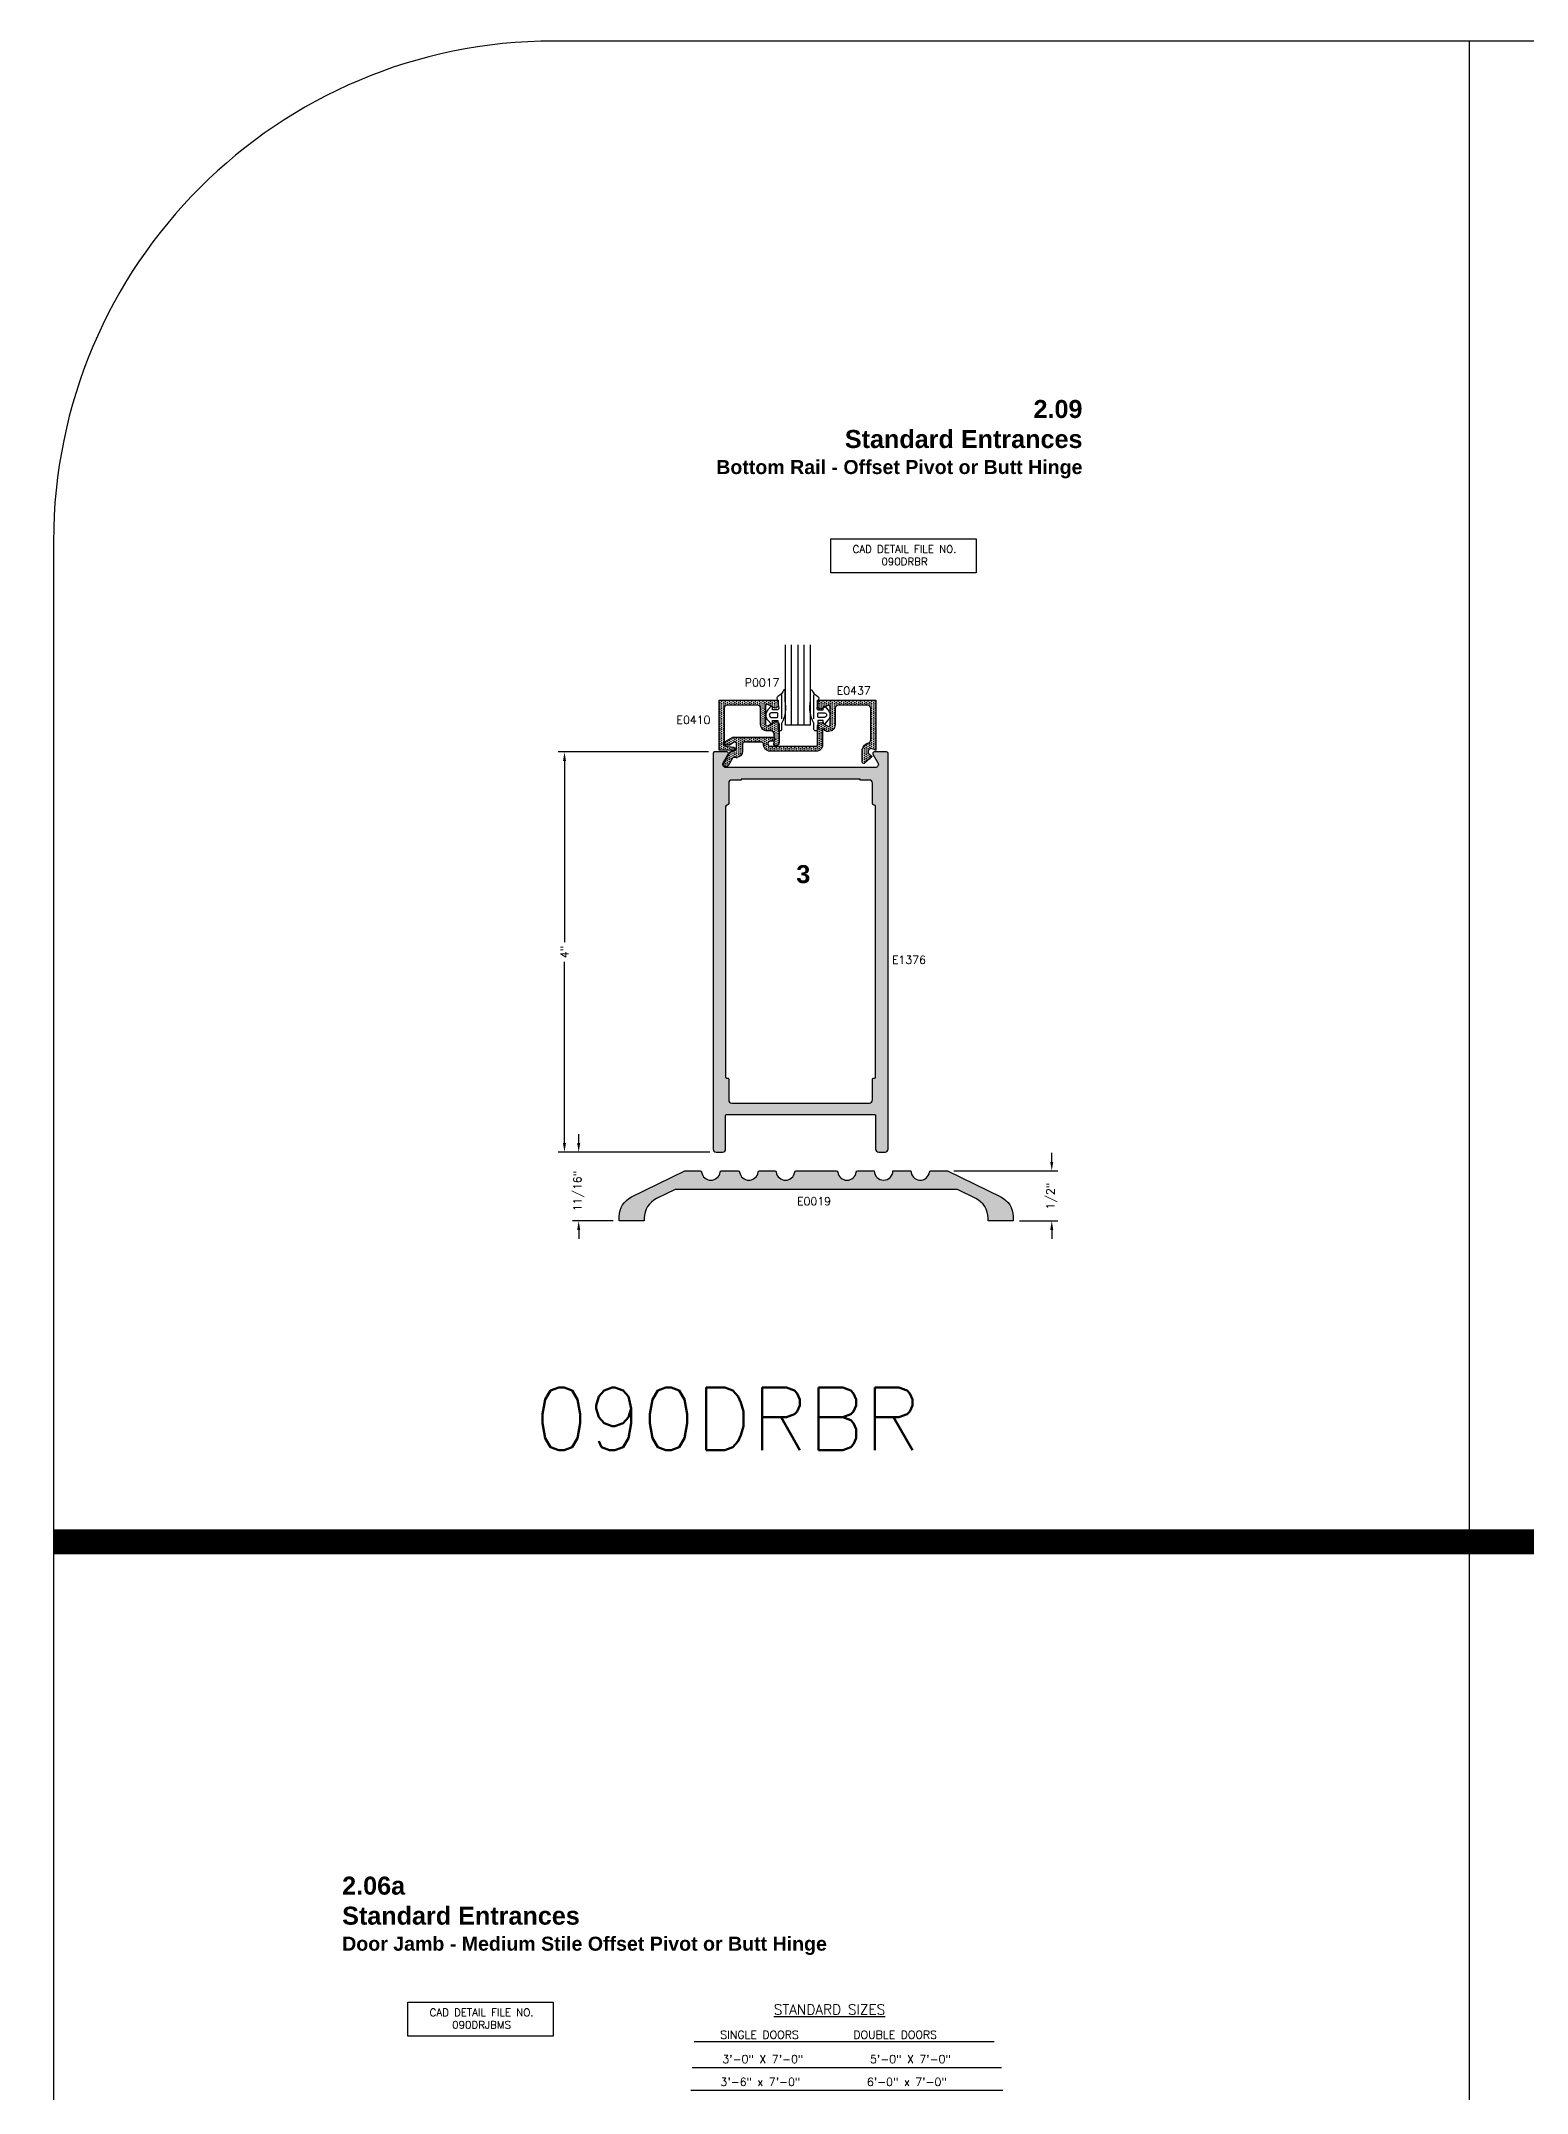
# Model space of a CAD drawing. Extents: x 0 to 130, y 0 to 90.
# Drawn here: x 0.12 to 14.98, y 69.37 to 89.88 of the extents above; entities that cross this region are included whole.
import ezdxf

# ---------------------------------------------------------------- set-up
doc = ezdxf.new("R2010")
doc.units = 0
doc.header["$MEASUREMENT"] = 0
doc.header["$PDMODE"] = 3
doc.layers.get('0').update_dxf_attribs({"linetype": 'CONTINUOUS'})
doc.layers.get('DEFPOINTS').update_dxf_attribs({"linetype": 'CONTINUOUS'})
for name, color, linetype in [('R-ANNO-DIMS', 3, 'CONTINUOUS'), ('R-ANNO-TEXT', 6, 'CONTINUOUS'), ('R-DET1', 4, 'CONTINUOUS'), ('R-DET2', 2, 'CONTINUOUS'), ('R-OTLN', 1, 'CONTINUOUS'), ('R-PAT1', 5, 'CONTINUOUS'), ('TITLE', 7, 'CONTINUOUS')]:
    doc.layers.add(name, color=color, linetype=linetype)
doc.styles.get("Standard").update_dxf_attribs({"font": 'simplex'})
doc.dimstyles.new('1X', dxfattribs={"dimscale": 0, "dimtxt": 0.08, "dimasz": 0.09, "dimexe": 0.062, "dimexo": 0.062, "dimgap": 0.045, "dimtad": 0, "dimdec": 4, "dimzin": 4, "dimtxsty": 'STANDARD', "dimcen": 0, "dimazin": 3, "dimtp": 0.02, "dimtfac": 1, "dimtdec": 4, "dimtofl": 0, "dimtmove": 0, "dimatfit": 3, "dimtolj": 1, "dimtzin": 4})
pattern_1 = [(90, (3.573294315023449, 75.71524867666263), (0.01875, 0.009375000000000001), [0, -0.01875])]

# ---------------------------------------------------------------- blocks, each defined once
blk = doc.blocks.new('*D37')
at = {"layer": 'DEFPOINTS', "color": 0}
for p in [(6.81247085740602, 78.7731623058884), (5.499982926394147, 78.0856623058884), (5.905970857406018, 78.0856623058884)]:
    blk.add_point(p, dxfattribs=at)
at = {"layer": 'R-ANNO-DIMS', "color": 0}
for p, q in [((6.75047085740602, 78.7731623058884), (5.437982926394147, 78.7731623058884)), ((5.499982926394147, 78.86316230588841), (5.499982926394147, 78.95316230588841)), ((5.843970857406018, 78.0856623058884), (5.437982926394147, 78.0856623058884)), ((5.499982926394146, 77.9956623058884), (5.499982926394146, 77.9056623058884))]:
    blk.add_line(p, q, dxfattribs=at)
for points in [[(5.484982926394148, 78.86316230588841), (5.514982926394147, 78.86316230588841), (5.499982926394147, 78.7731623058884)], [(5.484982926394147, 77.9956623058884), (5.514982926394146, 77.9956623058884), (5.499982926394147, 78.0856623058884)]]:
    blk.add_solid(points, dxfattribs=at)
at = {"layer": 'R-ANNO-DIMS', "color": 0, "insert": (5.499982926394134, 78.38365932370331), "char_height": 0.08, "attachment_point": 5, "rotation": 90}
blk.add_mtext('\\A1;11/16"', dxfattribs=at)
blk = doc.blocks.new('*D36')
at = {"layer": 'DEFPOINTS', "color": 0}
for p in [(5.357899593060806, 82.77316230588842), (6.85847085740602, 82.77316230588842), (6.87447085740602, 78.7731623058884)]:
    blk.add_point(p, dxfattribs=at)
at = {"layer": 'R-ANNO-DIMS', "color": 0}
for p, q in [((6.79647085740602, 82.77316230588842), (5.295899593060805, 82.77316230588842)), ((5.357899593060806, 82.68316230588842), (5.357899593060805, 80.87149563922173)), ((5.357899593060805, 78.86316230588841), (5.357899593060805, 80.67482897255508)), ((6.81247085740602, 78.7731623058884), (5.295899593060804, 78.7731623058884))]:
    blk.add_line(p, q, dxfattribs=at)
for points in [[(5.342899593060806, 82.68316230588842), (5.372899593060805, 82.68316230588842), (5.357899593060806, 82.77316230588842)], [(5.342899593060805, 78.86316230588841), (5.372899593060804, 78.86316230588841), (5.357899593060805, 78.7731623058884)]]:
    blk.add_solid(points, dxfattribs=at)
at = {"layer": 'R-ANNO-DIMS', "color": 0, "insert": (5.357899593060792, 80.7731623058884), "char_height": 0.08, "attachment_point": 5, "rotation": 90}
blk.add_mtext('\\A1;4"', dxfattribs=at)
blk = doc.blocks.new('*D38')
at = {"layer": 'DEFPOINTS', "color": 0}
for p in [(9.186970857406017, 78.5856623058884), (10.22886445258638, 78.5856623058884), (9.842970857406018, 78.0856623058884)]:
    blk.add_point(p, dxfattribs=at)
at = {"layer": 'R-ANNO-DIMS', "color": 0}
for p, q in [((10.22886445258638, 78.67566230588841), (10.22886445258638, 78.76566230588841)), ((9.248970857406016, 78.5856623058884), (10.29086445258638, 78.5856623058884)), ((9.904970857406017, 78.0856623058884), (10.29086445258638, 78.0856623058884)), ((10.22886445258638, 77.9956623058884), (10.22886445258638, 77.9056623058884))]:
    blk.add_line(p, q, dxfattribs=at)
for points in [[(10.21386445258638, 78.67566230588841), (10.24386445258638, 78.67566230588841), (10.22886445258638, 78.5856623058884)], [(10.21386445258638, 77.9956623058884), (10.24386445258638, 77.9956623058884), (10.22886445258638, 78.0856623058884)]]:
    blk.add_solid(points, dxfattribs=at)
at = {"layer": 'R-ANNO-DIMS', "color": 0, "insert": (10.22886445258637, 78.3331364365356), "char_height": 0.08, "attachment_point": 5, "rotation": 90}
blk.add_mtext('\\A1;1/2"', dxfattribs=at)

msp = doc.modelspace()

# ---------------------------------------------------------------- hatches: boundary and pattern name
at = {"layer": 'R-PAT1'}
h = msp.add_hatch(dxfattribs=at)
h.set_pattern_fill('DOTS', color=256, scale=0.3, angle=90, style=0)
h.set_pattern_definition(pattern_1)
edge = h.paths.add_edge_path()
edge.add_arc((7.465387541371636, 82.84990330383783), 0.01499981414417562, 171.9497387118404, 270.00000000000335, ccw=False)
edge.add_line((7.450535541371636, 82.85200390383784), (7.453771541371637, 82.87490340383783))
edge.add_line((7.453771541371637, 82.87490340383783), (7.453773541371636, 82.95194220383785))
edge.add_arc((7.42277354137164, 82.95194220383783), 0.03099999999999525, 2.626522575660597e-11, 90.00000000000655)
edge.add_line((7.422773541371637, 82.98294220383784), (7.38396154193755, 82.9829420092122))
edge.add_arc((7.383772541371631, 83.04794190383785), 0.06500016940409062, 179.8691895552963, 270.1665987967617, ccw=False)
edge.add_line((7.318772541371635, 83.04809030383784), (7.318771541371637, 83.20890353383784))
edge.add_arc((7.287771541371642, 83.20890353383783), 0.03099999999999525, 2.626522575660597e-11, 90.00000000000655)
edge.add_line((7.287771541371638, 83.23990353383783), (6.983774541371636, 83.23990353383783))
edge.add_arc((6.983774541371631, 83.20890353383783), 0.03100000000000591, 89.99999999999179, 179.9999999999737)
edge.add_line((6.952774541371635, 83.20890353383784), (6.952771541371638, 82.84519690383785))
edge.add_arc((6.967771541371635, 82.84519690383786), 0.01499999999999702, 180.0000000000543, 263.0001558188541)
edge.add_line((6.965943541709777, 82.83030870659184), (7.051600528846832, 82.81979130182921))
edge.add_arc((7.049772541371635, 82.80490320383785), 0.01499989999999367, -89.99999999999659, 83.00015581883588, ccw=False)
edge.add_line((7.049772541371636, 82.78990330383785), (6.902773541371637, 82.78990340383784))
edge.add_line((6.902773541371637, 82.78990340383784), (6.902773541371637, 83.28990338123785))
edge.add_line((6.902773541371637, 83.28990338123785), (7.493772941371637, 83.28990338123785))
edge.add_line((7.493772941371637, 83.28990338123785), (7.49377453486145, 83.24259684383784))
edge.add_arc((7.462774541371637, 83.24259684383784), 0.03099999348981264, -120.00000694694842, 0, ccw=False)
edge.add_line((7.447274541371636, 83.21575006383785), (7.391272541371636, 83.24808181383784))
edge.add_arc((7.383772541371634, 83.23509142383784), 0.01500000774506799, 60.00001708029975, 179.9999618028031)
edge.add_line((7.36877253362657, 83.23509143383785), (7.368772541371635, 83.04794190383785))
edge.add_arc((7.383772541371638, 83.04794190383784), 0.01500000000000234, 179.9999999999457, 299.999963821128)
edge.add_line((7.391272533168982, 83.03495151804528), (7.457272596778783, 83.07305670787228))
edge.add_arc((7.472772941371637, 83.04621000383784), 0.03100010000000101, 0, 120.0006287130702, ccw=False)
edge.add_line((7.503773041371637, 83.04621000383784), (7.503772941371636, 82.86590360383785))
edge.add_arc((7.472772770660287, 82.8659036745488), 0.03100017071143028, 270.0003155156792, 359.99986930913246, ccw=False)
edge.add_line((7.472772941371638, 82.83490350383784), (7.465387541371637, 82.83490350383784))
h = msp.add_hatch(dxfattribs=at)
h.set_pattern_fill('DOTS', color=256, scale=0.3, angle=90, style=0)
h.set_pattern_definition(pattern_1)
edge = h.paths.add_edge_path()
edge.add_line((7.054575541371637, 82.87015200383784), (7.006094541371636, 82.84216230383785))
edge.add_line((7.006094541371636, 82.84216230383785), (6.962076541371637, 82.84216218743252))
edge.add_arc((6.962076541371638, 82.85716220383786), 0.0150000164053381, 119.9999638211469, 269.99999999999665, ccw=False)
edge.add_line((6.954576541371637, 82.87015260383785), (7.041197541371636, 82.92016190383785))
edge.add_line((7.041197541371636, 82.92016190383785), (7.438158541371637, 82.92016182291447))
edge.add_arc((7.438158541371632, 82.90016220383785), 0.01999961907661429, -7.423219113973516, 89.99999999998482, ccw=False)
edge.add_arc((7.438158830007498, 82.9001614377294), 0.01999923389363267, 269.9991730874923, 352.57885047910116, ccw=False)
edge.add_line((7.438158541371637, 82.88016220383784), (7.416159541371636, 82.88016240383784))
edge.add_arc((7.416159541371636, 82.85516240383784), 0.02500000000000568, 90, 269.9977081688206)
edge.add_line((7.416158541371637, 82.83016240385784), (7.646578241371637, 82.83016230383785))
edge.add_line((7.646578241371637, 82.83016230383785), (7.873075841371637, 82.83016210383785))
edge.add_arc((7.873075841371636, 82.84516210383785), 0.01500000000000057, 270.0000000000034, 360)
edge.add_line((7.888075841371636, 82.84516210383785), (7.888077330561318, 83.03566810383785))
edge.add_arc((7.919077341371635, 83.03566810383785), 0.03100001081031678, 60.000011535544104, 180, ccw=False)
edge.add_line((7.934577341371638, 83.06251490383784), (7.990575841371637, 83.03018320383784))
edge.add_arc((7.998075841371632, 83.04317350383785), 0.01499992980284419, 239.9998451922955, 360)
edge.add_line((8.013075771174472, 83.04317350383785), (8.013075841371636, 83.22516224383784))
edge.add_arc((7.998075841371637, 83.22516224383784), 0.01499999999999879, 0, 120.0000593141656)
edge.add_line((7.990575827923642, 83.2381526171304), (7.934577394626743, 83.20582127159732))
edge.add_arc((7.919077341371639, 83.23266814383784), 0.03100010000000282, 180, 300.0000069469403, ccw=False)
edge.add_line((7.888077241371638, 83.23266814383784), (7.888079041371638, 83.29016230383785))
edge.add_line((7.888079041371638, 83.29016230383785), (8.469076541371635, 83.29016230383785))
edge.add_line((8.469076541371635, 83.29016230383785), (8.469076541371635, 82.79016230383785))
edge.add_line((8.469076541371635, 82.79016230383785), (8.43458357137164, 82.80394830383784))
edge.add_arc((8.423078921371637, 82.77516220383785), 0.03099994394885298, 68.21539075136837, 232.5250916519996)
edge.add_line((8.4042181234618, 82.75056003265243), (8.435171511371635, 82.72653480383785))
edge.add_line((8.435171511371635, 82.72653480383785), (8.357721019419117, 82.66154752999492))
edge.add_arc((8.34807814137164, 82.67303730383784), 0.01500000000000188, 180, 310.0053051293358, ccw=False)
edge.add_line((8.33307814137164, 82.67303730383784), (8.333081489375754, 82.79860291738068))
edge.add_arc((8.423078764413384, 82.77516229210038), 0.09299985176187313, 106.39486197826841, 165.4011381034833, ccw=False)
edge.add_arc((8.388079071371633, 82.89412020383784), 0.03100000016533476, 286.3949807699102, 360)
edge.add_line((8.419079071536967, 82.89412020383784), (8.419079071371637, 83.20916245383785))
edge.add_arc((8.38807907137164, 83.20916245383785), 0.03099999999999703, 0, 89.99998151749881)
edge.add_line((8.388079081371636, 83.24016245383784), (8.094076541371637, 83.24016245383784))
edge.add_arc((8.094076541371633, 83.20916245383785), 0.0309999999999917, 89.99999999999343, 180.0000369650221)
edge.add_line((8.063076541371643, 83.20916243383785), (8.063075837578713, 83.04317350383785))
edge.add_arc((7.998075841371634, 83.04317350383785), 0.06499999620707975, -90.24540299565308, 0, ccw=False)
edge.add_line((7.997797441371636, 82.97817410383784), (7.980657941371637, 82.97817350383785))
edge.add_line((7.980657941371637, 82.97817350383785), (7.938078341371638, 83.00275700383784))
edge.add_line((7.938078341371638, 83.00275700383784), (7.938075841371637, 82.84516240383785))
edge.add_arc((7.873075841371638, 82.84516240383785), 0.06499999999999861, -90.0000000000008, 0, ccw=False)
edge.add_line((7.873075841371637, 82.78016240383785), (7.416159541371636, 82.78016198887896))
edge.add_arc((7.416160917445765, 82.85016539244471), 0.07000340357927444, 176.6303663789614, 269.99887372276373, ccw=False)
edge.add_arc((7.331304541371639, 82.85516240383784), 0.01499997685864456, 356.6275280443846, 450.0000000000102)
edge.add_line((7.331304541371637, 82.87016238069648), (7.154077541371636, 82.87016230383784))
edge.add_arc((7.154077541371633, 82.85516240383785), 0.01499989999999229, 89.99999999998643, 180)
edge.add_line((7.139077641371636, 82.85516240383785), (7.139078541371637, 82.78016230383784))
edge.add_arc((7.077078541371631, 82.78016230383784), 0.06200000000000561, -89.99999999999432, 0, ccw=False)
edge.add_line((7.077078541371637, 82.71816230383783), (7.050020541371637, 82.71816220383784))
edge.add_arc((7.050020541371631, 82.70316220383783), 0.01500000000000057, 89.99999999997627, 149.9992722191353)
edge.add_line((7.037030255582206, 82.71066236884329), (6.993796232582019, 82.63577997989398))
edge.add_arc((6.972078541371636, 82.64816230383784), 0.02499960115201989, 149.6612086608428, 330.3104086753498, ccw=False)
edge.add_line((6.950502541371637, 82.66078990383784), (7.015088255582205, 82.77266236884329))
edge.add_arc((7.028078541371642, 82.76516220383783), 0.01500000000000895, 90.0000000000203, 149.9992722191573, ccw=False)
edge.add_line((7.028078541371636, 82.78016220383785), (7.046076541371637, 82.78016220383785))
edge.add_arc((7.04607654137164, 82.81116220383785), 0.03100000000000591, 269.9999999999935, 359.9999999999737)
edge.add_line((7.077076541371636, 82.81116220383784), (7.077074541371637, 82.85716150383784))
edge.add_arc((7.062075541371638, 82.85716150383784), 0.01499899999999865, 0, 119.9997728367323)
h = msp.add_hatch(dxfattribs=at)
h.set_pattern_fill('DOTS', color=256, scale=0.3, style=0)
h.set_pattern_definition([(0, (3.024369975813611, 75.83857664936922), (0.009375, 0.01875), [0, -0.01875])])
edge = h.paths.add_edge_path()
edge.add_arc((6.972078541371638, 82.64816230383784), 0.03099999794942241, 149.9999934355463, 270.00000656443706, ccw=False)
edge.add_line((6.945231757406022, 82.66366230588842), (6.995461255687458, 82.75066230291178))
edge.add_arc((6.982470876349257, 82.75816230588842), 0.01499999999999901, 329.9999868711295, 450.0000000000068)
edge.add_line((6.982470876349256, 82.77316230588842), (6.85847085740602, 82.77316230588842))
edge.add_arc((6.85847085740602, 82.75816230588842), 0.01500000000000057, 90, 180)
edge.add_line((6.84347085740602, 82.75816230588842), (6.843470857406018, 78.80416230588841))
edge.add_arc((6.874470857406021, 78.80416230588841), 0.03100000000000325, 180, 269.9999999999984)
edge.add_line((6.87447085740602, 78.7731623058884), (6.937470857406019, 78.77316230588842))
edge.add_arc((6.937470857406023, 78.80416230588841), 0.0309999999999917, 269.9999999999935, 360)
edge.add_line((6.968470857406018, 78.80416230588841), (6.968470857406018, 79.13816230588841))
edge.add_arc((6.978470857406021, 79.13816230588841), 0.01000000000000334, 90.00000000001017, 180, ccw=False)
edge.add_line((6.97847085740602, 79.14816230588842), (7.718470857406018, 79.14816230588842))
edge.add_line((7.718470857406018, 79.14816230588842), (8.458470857406013, 79.14816230588842))
edge.add_arc((8.458470857406011, 79.13816230588841), 0.01000000000000512, 0, 89.99999999998983, ccw=False)
edge.add_line((8.468470857406015, 79.13816230588841), (8.468470857406015, 78.80416230588841))
edge.add_arc((8.499470857406019, 78.80416230588841), 0.03100000000000414, 180, 269.9999999999968)
edge.add_line((8.499470857406017, 78.7731623058884), (8.562470857406016, 78.7731623058884))
edge.add_arc((8.562470857406014, 78.80416230588841), 0.03100000000000591, 270.0000000000032, 360)
edge.add_line((8.593470857406018, 78.80416230588841), (8.59347085740602, 82.75816230588842))
edge.add_arc((8.578470857406018, 82.7581623058884), 0.01500000000000234, 5.428146656363553e-11, 89.99999999999322)
edge.add_line((8.57847085740602, 82.77316230588842), (8.454471238462935, 82.77316230588842))
edge.add_arc((8.454471238462935, 82.7581623058884), 0.01500000000001478, 90, 209.9997661637366)
edge.add_line((8.44148082679718, 82.75066235890498), (8.49170992066429, 82.66366219632086))
edge.add_arc((8.464863069888406, 82.64816230588842), 0.03100000000000261, -89.99999999999682, 29.99976616376938, ccw=False)
edge.add_line((8.464863069888407, 82.61716230588841), (7.71847085740602, 82.61716230588841))
edge.add_line((7.71847085740602, 82.61716230588841), (6.97207854492334, 82.61716230588841))
edge = h.paths.add_edge_path(flags=16)
edge.add_arc((6.98347085740602, 82.22716230588841), 0.01500000000000057, 90, 180)
edge.add_line((6.96847085740602, 82.22716230588841), (6.968470857406022, 79.52316180593841))
edge.add_arc((6.978470857406021, 79.52316180593841), 0.009999999999998899, 180, 270.0057295780024)
edge.add_line((6.978471857406028, 79.51316180598842), (6.989469857406014, 79.51316290578842))
edge.add_arc((6.989470857406022, 79.50316290583842), 0.009999999999997119, 0, 90.00572957800239, ccw=False)
edge.add_line((6.99947085740602, 79.50316290583842), (6.99947085740602, 79.29416230588842))
edge.add_arc((7.030470857406023, 79.29416230588842), 0.03100000000000236, 180, 269.9999999999935)
edge.add_line((7.030470857406019, 79.26316230588841), (7.718470857406018, 79.26316230588841))
edge.add_line((7.718470857406018, 79.26316230588841), (8.406470857406017, 79.26316230588841))
edge.add_arc((8.406470857406015, 79.29416230588842), 0.03100000000000591, 270.0000000000032, 360)
edge.add_line((8.43747085740602, 79.29416230588842), (8.43747085740602, 79.50316230588842))
edge.add_arc((8.447470857406016, 79.50316230588842), 0.009999999999996234, 89.99999999992878, 180, ccw=False)
edge.add_line((8.447470857406028, 79.51316230588841), (8.458470857406013, 79.51316230588841))
edge.add_arc((8.458470857406025, 79.5231623058884), 0.009999999999990905, 269.9999999999288, 360)
edge.add_line((8.468470857406022, 79.5231623058884), (8.46847085740602, 82.22716230588841))
edge.add_arc((8.45347085740602, 82.22716230588841), 0.01500000000000057, 0, 90)
edge.add_line((8.45347085740602, 82.24216230588841), (8.452470857406018, 82.24216230588841))
edge.add_arc((8.45247085740602, 82.25716230588841), 0.01500000000000057, 180, 269.99999999999324, ccw=False)
edge.add_line((8.437470857406021, 82.25716230588841), (8.437470857406021, 82.46116230588842))
edge.add_arc((8.406470857406024, 82.46116230588842), 0.03099999999999703, 0, 90.00000000000985)
edge.add_line((8.406470857406019, 82.49216230588841), (8.312470857406021, 82.49216230588841))
edge.add_line((8.312470857406021, 82.49216230588841), (8.312470857406021, 82.50216230588842))
edge.add_line((8.312470857406021, 82.50216230588842), (7.71847085740602, 82.50216230588842))
edge.add_line((7.71847085740602, 82.50216230588842), (7.124470857406019, 82.50216230588842))
edge.add_line((7.124470857406019, 82.50216230588842), (7.124470857406019, 82.49216230588841))
edge.add_line((7.124470857406019, 82.49216230588841), (7.030470857406021, 82.49216230588841))
edge.add_arc((7.030470857406018, 82.46116230588842), 0.0309999999999917, 89.99999999999508, 180)
edge.add_line((6.999470857406022, 82.46116230588842), (6.999470857406019, 82.25716230588841))
edge.add_arc((6.984470857406021, 82.25716230588841), 0.0149999999999979, -89.99999999999659, 0, ccw=False)
edge.add_line((6.984470857406022, 82.24216230588841), (6.98347085740602, 82.24216230588841))
h = msp.add_hatch(dxfattribs=at)
h.set_pattern_fill('DOTS', color=256, scale=0.3, style=0)
h.set_pattern_definition([(0, (3.417913300119112, 76.17535750364884), (0.009375, 0.01875), [0, -0.01875])])
edge = h.paths.add_edge_path()
edge.add_arc((8.074996562122742, 78.57063714540836), 0.01502534416379138, 8.13108819708259, 89.7166904485153, ccw=False)
edge.add_arc((8.181970857406018, 78.58566118229291), 0.09299887640449434, 187.9725856873203, 352.0274143126795)
edge.add_arc((8.28912261080761, 78.57043198606794), 0.01523107582963408, 90.57087059357241, 171.1993112098454, ccw=False)
edge.add_line((8.288970857406017, 78.5856623058884), (8.454970857406018, 78.5856623058884))
edge.add_arc((8.547970857406018, 78.5856623058884), 0.09299999999999997, 180, 360)
edge.add_line((8.640970857406018, 78.5856623058884), (8.820970857406017, 78.5856623058884))
edge.add_arc((8.91396881122211, 78.58563992227282), 0.09299795650984194, 179.9862095172423, 352.0405608019456)
edge.add_arc((9.021122610807609, 78.57043198606796), 0.01523107582963014, 90.57087059357292, 171.1993112098972, ccw=False)
edge.add_line((9.020970857406017, 78.5856623058884), (9.186970857406017, 78.5856623058884))
edge.add_line((9.186970857406017, 78.5856623058884), (9.720570857406017, 78.32546230588841))
edge.add_arc((9.624788683174684, 78.12942853993987), 0.2181821768441436, 0.008867114530289655, 63.95984735525661, ccw=False)
edge.add_line((9.842970857406018, 78.12946230588841), (9.842970857406018, 78.0856623058884))
edge.add_line((9.842970857406018, 78.0856623058884), (9.592970857406018, 78.0856623058884))
edge.add_line((9.592970857406018, 78.0856623058884), (9.592970857406018, 78.11236230588841))
edge.add_arc((9.37508446771896, 78.11241330590016), 0.2178863956557673, 359.9865889495011, 424.0084021970792)
edge.add_line((9.470570857406017, 78.3082623058884), (9.286270857406016, 78.3981623058884))
edge.add_line((9.286270857406016, 78.3981623058884), (7.874470857406017, 78.3981623058884))
edge.add_line((7.874470857406017, 78.3981623058884), (6.462770857406017, 78.3981623058884))
edge.add_line((6.462770857406017, 78.3981623058884), (6.278470857406017, 78.3082623058884))
edge.add_arc((6.373957247093074, 78.11241330590018), 0.2178863956557586, 115.9915978029224, 180.0134110505026)
edge.add_line((6.15607085740602, 78.11236230588841), (6.156070857406018, 78.0856623058884))
edge.add_line((6.156070857406018, 78.0856623058884), (5.905970857406018, 78.0856623058884))
edge.add_line((5.905970857406018, 78.0856623058884), (5.905970857406018, 78.12946230588841))
edge.add_arc((6.124482928582675, 78.129173511403), 0.2185122620178722, 116.06495798403381, 179.9242755997985, ccw=False)
edge.add_line((6.028470857406017, 78.32546230588841), (6.561970857406017, 78.5856623058884))
edge.add_line((6.561970857406017, 78.5856623058884), (6.714070857406018, 78.5856623058884))
edge.add_arc((6.714096870081692, 78.57063731277735), 0.01502501562882877, 8.130622474489314, 90.09919572207667, ccw=False)
edge.add_arc((6.821070857406017, 78.58566118229291), 0.09299887640449434, 187.9725856873203, 352.0274143126798)
edge.add_arc((6.928045152689292, 78.57063714540836), 0.01502534416378128, 90.2833095514813, 171.868911802917, ccw=False)
edge.add_line((6.927970857406017, 78.5856623058884), (7.094070857406017, 78.5856623058884))
edge.add_arc((7.093996562122743, 78.57063714540836), 0.01502534416379136, 8.131088197082988, 89.71669044852553, ccw=False)
edge.add_arc((7.200970857406018, 78.58566118229291), 0.09299887640449434, 187.9725856873203, 352.0274143126798)
edge.add_arc((7.30812261080761, 78.57043198606796), 0.01523107582963014, 90.57087059357292, 171.1993112098972, ccw=False)
edge.add_line((7.307970857406017, 78.5856623058884), (7.460070857406016, 78.5856623058884))
edge.add_arc((7.459996562122741, 78.57063714540836), 0.01502534416379137, 8.131088197082079, 89.71669044851882, ccw=False)
edge.add_arc((7.566970857406018, 78.58566118229291), 0.09299887640449434, 187.9725856873203, 352.0274143126798)
edge.add_arc((7.67412261080761, 78.57043198606796), 0.01523107582963102, 90.57087059357622, 171.1993112098978, ccw=False)
edge.add_line((7.673970857406017, 78.5856623058884), (8.075070857406018, 78.5856623058884))

# ---------------------------------------------------------------- linework, layer by layer
at = {"layer": 'R-ANNO-TEXT'}
for p, q in [((6.654052315211011, 69.88296811685363), (9.65463907568563, 69.88296811685363)), ((6.634568925405546, 69.62359106308314), (9.726078153366878, 69.62359106308314)), ((6.621580017140701, 69.39663616993052), (9.739067061631722, 69.39663616993052))]:
    msp.add_line(p, q, dxfattribs=at)
for points in [[(8.020599820647424, 84.90399436094621), (9.472079763642649, 84.90399436094621), (9.472079763642649, 84.56193152144228), (8.020599820647424, 84.56193152144228)], [(3.792549722357757, 70.27714742547215), (5.244029665352981, 70.27714742547215), (5.244029665352981, 69.93508458596821), (3.792549722357757, 69.93508458596821)]]:
    msp.add_lwpolyline(points, close=True, dxfattribs=at)
at = {"layer": 'R-DET1'}
for points in [[(7.465387541371637, 82.83490348969366, -0.455991135179026), (7.450535541371636, 82.85200390383784), (7.453771541371637, 82.87490340383783), (7.453773541371636, 82.95194220383785, 0.414213562373095), (7.422773541371637, 82.98294220383784), (7.38396154193755, 82.9829420092122, -0.4157347223605668), (7.318772541371635, 83.04809030383784), (7.318771541371637, 83.20890353383784, 0.414213562373095), (7.287771541371638, 83.23990353383783), (6.983774541371636, 83.23990353383783, 0.414213562373095), (6.952774541371635, 83.20890353383784), (6.952771541371638, 82.84519690383785, 0.3788668861742498), (6.965943541709777, 82.83030870659184), (7.051600528846832, 82.81979130182921, -0.9407073484462662), (7.049772541371636, 82.78990330383785), (6.902773541371637, 82.78990340383784), (6.902773541371637, 83.28990338123785), (7.493772941371637, 83.28990338123785), (7.49377453486145, 83.24259684383784, -0.5773503096053217), (7.447274541371636, 83.21575006383785), (7.391272541371636, 83.24808181383784, 0.5773499475982407), (7.36877253362657, 83.23509143383785), (7.368772541371635, 83.04794190383785, 0.5773500587095051), (7.391272533168982, 83.03495151804528), (7.457272596778783, 83.07305670787228, -0.5773539268997976), (7.503773041371637, 83.04621000383784), (7.503772941371636, 82.86590360383785, -0.4142112813889879), (7.472772941371638, 82.83490350383784), (7.465387541371637, 82.83490350383784)], [(7.054575541371637, 82.87015200383784), (7.006094541371636, 82.84216230383785), (6.962076541371637, 82.84216218743252, -0.7673272387856587), (6.954576541371637, 82.87015260383785), (7.041197541371636, 82.92016190383785), (7.438158541371637, 82.92016182291447, -0.4526903691078097), (7.457990541371636, 82.89757830383783, -0.3767703072594911), (7.438158541371637, 82.88016220383784), (7.416159541371636, 82.88016240383784, 0.9999800002000091), (7.416158541371637, 82.83016240385784), (7.646578241371637, 82.83016230383785), (7.873075841371637, 82.83016210383785, 0.414213562373095), (7.888075841371636, 82.84516210383785), (7.888077330561318, 83.03566810383785, -0.5773502020784552), (7.934577341371638, 83.06251490383784), (7.990575841371637, 83.03018320383784, 0.5773511698249314), (8.013075771174472, 83.04317350383785), (8.013075841371636, 83.22516224383784, 0.57735061426548), (7.990575827923642, 83.2381526171304), (7.934577394626743, 83.20582127159732, -0.5773503096053206), (7.888077241371638, 83.23266814383784), (7.888079041371638, 83.29016230383785), (8.469076541371635, 83.29016230383785), (8.469076541371635, 82.79016230383785), (8.43458357137164, 82.80394830383784, 0.8716619961154112), (8.4042181234618, 82.75056003265243), (8.435171511371635, 82.72653480383785), (8.357721019419117, 82.66154752999492, -0.6371028040913634), (8.33307814137164, 82.67303730383784), (8.333081489375754, 82.79860291738068, -0.263307311594275), (8.396829051371636, 82.86438070383784, 0.3326800485319401), (8.419079071536967, 82.89412020383784), (8.419079071371637, 83.20916245383785, 0.4142134678914145), (8.388079081371636, 83.24016245383784), (8.094076541371637, 83.24016245383784, 0.414213751336475), (8.063076541371643, 83.20916243383785), (8.063075837578713, 83.04317350383785, -0.4154686075962968), (7.997797441371636, 82.97817410383784), (7.980657941371637, 82.97817350383785), (7.938078341371638, 83.00275700383784), (7.938075841371637, 82.84516240383785, -0.414213562373095), (7.873075841371637, 82.78016240383785), (7.416159541371636, 82.78016198887896, -0.4315399387032696), (7.346278541371635, 82.85428000383784, 0.4315604592530941), (7.331304541371637, 82.87016238069648), (7.154077541371636, 82.87016230383784, 0.414213562373095), (7.139077641371636, 82.85516240383785), (7.139078541371637, 82.78016230383784, -0.414213562373095), (7.077078541371637, 82.71816230383783), (7.050020541371637, 82.71816220383784, 0.2679457888973785), (7.037030255582206, 82.71066236884329), (6.993796232582019, 82.63577997989398, -1.005681447737971), (6.950502541371637, 82.66078990383784), (7.015088255582205, 82.77266236884329, -0.2679457888973763), (7.028078541371636, 82.78016220383785), (7.046076541371637, 82.78016220383785, 0.414213562373095), (7.077076541371636, 82.81116220383784), (7.077074541371637, 82.85716150383784, 0.5773489476079768), (7.054576092871839, 82.87015104860272)]]:
    msp.add_lwpolyline(points, format="xyb", dxfattribs=at)
msp.add_lwpolyline([(8.075070857406018, 78.5856623058884, -0.3718251572567057), (8.089870857406018, 78.57276230588842, 0.8697068403908764), (8.274070857406016, 78.57276230588842, -0.3670786903645835), (8.288970857406017, 78.5856623058884), (8.454970857406018, 78.5856623058884, 0.9999999999999999), (8.640970857406018, 78.5856623058884), (8.820970857406017, 78.5856623058884, 0.9329585603026064), (9.006070857406018, 78.57276230588842, -0.3670786903646107), (9.020970857406017, 78.5856623058884), (9.186970857406017, 78.5856623058884), (9.720570857406017, 78.32546230588841, -0.2865139243203321), (9.842970857406018, 78.12946230588841), (9.842970857406018, 78.0856623058884), (9.592970857406018, 78.0856623058884), (9.592970857406018, 78.11236230588841, 0.2868483926511665), (9.470570857406017, 78.3082623058884), (9.286270857406016, 78.3981623058884), (7.874470857406017, 78.3981623058884), (6.462770857406017, 78.3981623058884), (6.278470857406017, 78.3082623058884, 0.2868483926511689), (6.15607085740602, 78.11236230588841), (6.156070857406018, 78.0856623058884), (5.905970857406018, 78.0856623058884), (5.905970857406018, 78.0856623058884), (5.905970857406018, 78.12946230588841, -0.2860811879470787), (6.028470857406017, 78.32546230588841), (6.561970857406017, 78.5856623058884), (6.714070857406018, 78.5856623058884, -0.3737283937404103), (6.728970857406017, 78.57276230588842, 0.8697068403908776), (6.913170857406017, 78.57276230588842, -0.3718251572567389), (6.927970857406017, 78.5856623058884), (7.094070857406017, 78.5856623058884, -0.3718251572567725), (7.108870857406018, 78.57276230588842, 0.8697068403908776), (7.293070857406018, 78.57276230588842, -0.3670786903646107), (7.307970857406017, 78.5856623058884), (7.460070857406016, 78.5856623058884, -0.3718251572567106), (7.474870857406017, 78.57276230588842, 0.8697068403908776), (7.659070857406018, 78.57276230588842, -0.3670786903645666), (7.673970857406017, 78.5856623058884)], format="xyb", close=True, dxfattribs=at)
at = {"layer": 'R-DET2'}
for p, q in [((7.565925991371637, 83.04003284253784), (7.565925580105015, 83.84216667288358)), ((7.628425991371637, 83.04003284253784), (7.628425533009606, 83.84216667288358)), ((7.690925634867808, 83.84216667288358), (7.690925991371637, 83.04003284253784)), ((7.753425991371637, 83.04003284253784), (7.753425533009604, 83.84216667288358)), ((7.815925991371637, 83.04003284253784), (7.815925580105015, 83.84216667288358)), ((7.815925991371637, 83.04003284253784), (7.565925991371637, 83.04003284253784))]:
    msp.add_line(p, q, dxfattribs=at)
for points in [[(7.563907067828247, 83.28683874321081), (7.563906980620651, 83.38494731509337, 0.477037012448265), (7.551825895481734, 83.39472836364449, -0.1690634905219287), (7.489870366058335, 83.3258221179127, 0.3788088368526451), (7.481989504991061, 83.31516949419016), (7.50120361026406, 83.20985287609732, -0.3462419148266733), (7.491241677391194, 83.19398130981477), (7.437154762401907, 83.19398126173753), (7.436043870481996, 83.22417850669207, 0.6086559015379466), (7.422899124789706, 83.22958186196657), (7.390588486433223, 83.19302919464639, 0.3786170875212405), (7.390588578074041, 83.08993324604425), (7.422899281412975, 83.05338063616524, 0.6086559015379387), (7.43604401749928, 83.05878401480817), (7.437154855735216, 83.08898126173757), (7.492154855735194, 83.08898131062645), (7.492154931290729, 83.00398131062649, 0.9999999999999999), (7.532154931290714, 83.00398134618203), (7.53215488236672, 83.05902085344967, 0.1753644488707544)], [(7.817944695532015, 83.28683885611639), (7.817944695532015, 83.384947427999, -0.477037012448265), (7.830025771976663, 83.39472848728884, 0.1690634905219287), (7.891981362650018, 83.32582229662864, -0.3788088368526451), (7.899862233186285, 83.31516967991132), (7.880648221528041, 83.20985304473932, 0.3462419148266733), (7.890610168508958, 83.19398148731185), (7.944697083498266, 83.19398148731185), (7.945807948576189, 83.22417873325382, -0.6086559015379466), (7.958952689465493, 83.22958210021253), (7.991263360313214, 83.19302946161292, -0.3786170875212405), (7.991263360313214, 83.08993351301075), (7.958952689465493, 83.05338087441115, -0.6086559015379387), (7.94580794857619, 83.05878424136986), (7.944697083498266, 83.08898148731184), (7.889697083498266, 83.08898148731184), (7.889697083498266, 83.00398148731183, -0.9999999999999999), (7.849697083498265, 83.00398148731183), (7.849697083498267, 83.0590209945795, -0.1753644488707544)], [(7.406107440638682, 83.1339812341399, 0.341998713119647), (7.425472370703043, 83.11898125135316), (7.484154829068538, 83.11898130351533, 0.414213562373095), (7.492154821957426, 83.12698131062643), (7.492154796179655, 83.15598131062643, 0.4142135623730958), (7.484154789068549, 83.16398130351531), (7.425472330703053, 83.16398125135314, 0.341998713119647), (7.406107427305353, 83.1489812341399, 0.1270166537925822)], [(7.975744458594821, 83.13398148731184, -0.341998713119647), (7.956379541863784, 83.11898148731184), (7.897697083498265, 83.11898148731184, -0.414213562373095), (7.889697083498266, 83.12698148731184), (7.889697083498266, 83.15598148731183, -0.4142135623730958), (7.897697083498265, 83.16398148731184), (7.956379541863784, 83.16398148731184, -0.341998713119647), (7.975744458594821, 83.14898148731184, -0.1270166537925822)]]:
    msp.add_lwpolyline(points, format="xyb", close=True, dxfattribs=at)
for points in [[(7.532154843122035, 83.10317113676078), (7.531907017954087, 83.34294717419675)], [(7.849697083498267, 83.10317127789062), (7.849944695532015, 83.3429473155468)]]:
    msp.add_lwpolyline(points, dxfattribs=at)
at = {"layer": 'R-OTLN', "linetype": 'CONTINUOUS'}
for points in [[(6.97207854492334, 82.61716230588841, -0.5773503455703692), (6.945231757406022, 82.66366230588842), (6.995461255687458, 82.75066230291178, 0.5773503455703575), (6.982470876349256, 82.77316230588842), (6.85847085740602, 82.77316230588842, 0.414213562373095), (6.84347085740602, 82.75816230588842), (6.843470857406018, 78.80416230588841, 0.4142135623731075), (6.87447085740602, 78.7731623058884), (6.937470857406019, 78.77316230588842, 0.4142135623731034), (6.968470857406018, 78.80416230588841), (6.968470857406018, 79.13816230588841, -0.414213562373069), (6.97847085740602, 79.14816230588842), (7.718470857406018, 79.14816230588842), (8.458470857406013, 79.14816230588842, -0.4142135623730689), (8.468470857406015, 79.13816230588841), (8.468470857406015, 78.80416230588841, 0.414213562373095), (8.499470857406017, 78.7731623058884), (8.562470857406016, 78.7731623058884, 0.4142135623730867), (8.593470857406018, 78.80416230588841), (8.59347085740602, 82.75816230588842, 0.4142135623730431), (8.57847085740602, 82.77316230588842), (8.454471238462935, 82.77316230588842, 0.5773489087863577), (8.44148082679718, 82.75066235890498), (8.49170992066429, 82.66366219632086, -0.5773489087863757), (8.464863069888407, 82.61716230588841), (7.71847085740602, 82.61716230588841)], [(6.98347085740602, 82.24216230588841, 0.414213562373095), (6.96847085740602, 82.22716230588841), (6.968470857406022, 79.52316180593841, 0.4142428519985086), (6.978471857406028, 79.51316180598842), (6.989469857406014, 79.51316290578842, -0.4142428519984696), (6.99947085740602, 79.50316290583842), (6.99947085740602, 79.29416230588842, 0.414213562373095), (7.030470857406019, 79.26316230588841), (7.718470857406018, 79.26316230588841), (8.406470857406017, 79.26316230588841, 0.4142135623731034), (8.43747085740602, 79.29416230588842), (8.43747085740602, 79.50316230588842, -0.4142135623733292), (8.447470857406028, 79.51316230588841), (8.458470857406013, 79.51316230588841, 0.4142135623733292), (8.468470857406022, 79.5231623058884), (8.46847085740602, 82.22716230588841, 0.414213562373095), (8.45347085740602, 82.24216230588841), (8.452470857406018, 82.24216230588841, -0.414213562373095), (8.437470857406021, 82.25716230588841), (8.437470857406021, 82.46116230588842, 0.4142135623730866), (8.406470857406019, 82.49216230588841), (8.312470857406021, 82.49216230588841), (8.312470857406021, 82.50216230588842), (7.71847085740602, 82.50216230588842), (7.124470857406019, 82.50216230588842), (7.124470857406019, 82.49216230588841), (7.030470857406021, 82.49216230588841, 0.4142135623730846), (6.999470857406022, 82.46116230588842), (6.999470857406019, 82.25716230588841, -0.414213562373121), (6.984470857406022, 82.24216230588841)]]:
    msp.add_lwpolyline(points, format="xyb", close=True, dxfattribs=at)
at = {"layer": 'TITLE'}
for p, q in [((117.9080004981786, 89.87895019504158), (5.249999999999998, 89.87895019504157)), ((14.40086279050743, 89.87895019504157), (14.40086279050743, 14.87895019504157)), ((0.25, 84.87895019504157), (0.25, 5.250000000000002))]:
    msp.add_line(p, q, dxfattribs=at)
at = {"layer": 'TITLE', "const_width": 0.25}
msp.add_lwpolyline([(0.2499999999999981, 74.87895019504157), (122.9080004981786, 74.87895019504157)], dxfattribs=at)
at = {"layer": 'TITLE'}
msp.add_arc((5.249999999999998, 84.87895019504157), 5, 90, 180, dxfattribs=at)

# ---------------------------------------------------------------- texts
msp.add_text('090DRBR', height=0.625).set_placement((5.058935119257098, 75.79498076850393))
at = {"layer": 'R-ANNO-TEXT'}
for s, height, p in [('%%USTANDARD SIZES', 0.1, (7.450151709857629, 70.15308056013627)), ('SINGLE DOORS        DOUBLE DOORS', 0.08, (6.914876446672686, 69.91094483217212)), ('3\'-0" X 7\'-0"          5\'-0" X 7\'-0"', 0.08, (6.936403227080461, 69.66682248563866)), ('3\'-6" x 7\'-0"          6\'-0" x 7\'-0"', 0.08, (6.916919892091386, 69.43903586620894))]:
    msp.add_text(s, height=height, dxfattribs=at).set_placement(p)
for s, insert, char_height, width, attachment_point in [('CAD DETAIL FILE NO.\\P090DRBR', (8.75728208247421, 84.8384116097624), 0.075, 1.875, 2), ('{\\fArial|b1|i0|c0|p34;3}', (7.815016688285526, 81.64193760466604, 6.210692218000771), 0.18, 7.44, 3), ('CAD DETAIL FILE NO.\\P090DRJBMS', (4.529231984184543, 70.21156467428833), 0.075, 1.875, 2)]:
    msp.add_mtext(s, dxfattribs=dict(at, insert=insert, char_height=char_height, width=width, attachment_point=attachment_point))
at = {"layer": 'R-ANNO-TEXT', "char_height": 0.08}
for s, insert, attachment_point in [('\\A1;P0017', (7.506714465353285, 83.46691245691436), 6), ('\\A1;E0437', (8.41924235640763, 83.38588192546852), 6), ('\\A1;E0410', (6.816665478108686, 83.09359314134886), 6), ('E1376', (8.632105323217582, 80.69497684898673), 4), ('\\A1;E0019', (7.683193256392997, 78.28190137829685), 4)]:
    msp.add_mtext(s, dxfattribs=dict(at, insert=insert, attachment_point=attachment_point))
at = {"layer": 'TITLE', "char_height": 0.18, "width": 7.44}
for s, insert, attachment_point in [('{\\fArial|b1|i0|c0|p34;2.09\\PStandard Entrances\\P\\H0.7778x;Bottom Rail - Offset Pivot or Butt Hinge}', (10.53616593803921, 86.29096529777283, 6.210692218000771), 3), ('{\\fArial|b1|i0|c0|p34;2.06a\\PStandard Entrances\\P\\H0.7778x;Door Jamb - Medium Stile Offset Pivot or Butt Hinge}', (3.135391465155177, 71.53104367074805, 6.210692218000771), 1)]:
    msp.add_mtext(s, dxfattribs=dict(at, insert=insert, attachment_point=attachment_point))

# ---------------------------------------------------------------- dimensions: what is measured, and where the dimension line sits
at = {"layer": 'R-ANNO-DIMS'}
dim = msp.add_linear_dim(base=(5.357899593060806, 82.77316230588842), p1=(6.87447085740602, 78.7731623058884), p2=(6.85847085740602, 82.77316230588842), angle=90, dimstyle='1X', override={"dimscale": 1, "dimpost": '"'}, dxfattribs=at)
dim.commit()
dim.dimension.update_dxf_attribs({"geometry": '*D36', "text_midpoint": (5.357899593060792, 80.7731623058884)})
for base, p1, p2, picture, middle in [((5.499982926394147, 78.0856623058884), (6.81247085740602, 78.7731623058884), (5.905970857406018, 78.0856623058884), '*D37', (5.499982926394134, 78.38365932370331)), ((10.22886445258638, 78.5856623058884), (9.842970857406018, 78.0856623058884), (9.186970857406017, 78.5856623058884), '*D38', (10.22886445258637, 78.3331364365356))]:
    dim = msp.add_linear_dim(base=base, p1=p1, p2=p2, angle=90, dimstyle='1X', override={"dimscale": 1, "dimpost": '"'}, dxfattribs=at)
    dim.commit()
    dim.dimension.update_dxf_attribs({"geometry": picture, "text_midpoint": middle, "dimtype": 160})

doc.saveas('drawing.dxf')
